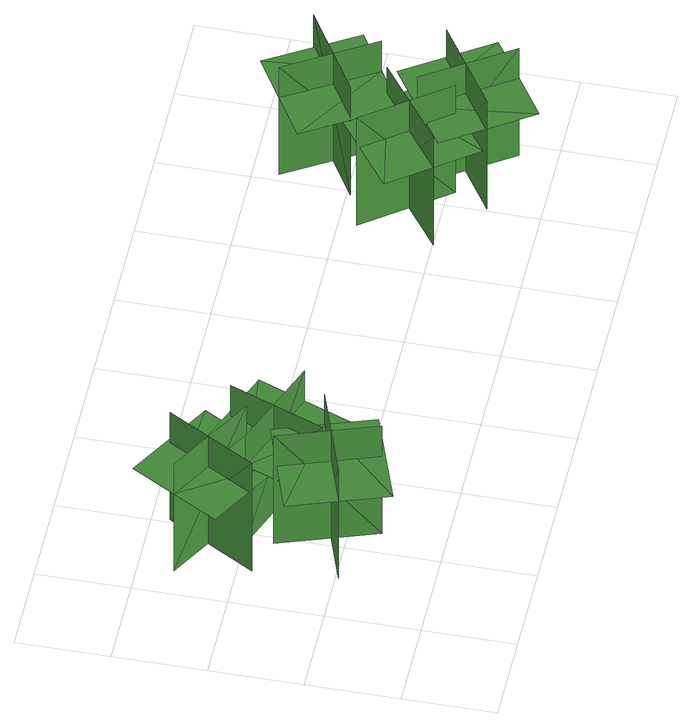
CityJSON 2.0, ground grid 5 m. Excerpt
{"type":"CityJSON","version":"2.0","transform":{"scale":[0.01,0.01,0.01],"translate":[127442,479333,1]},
"CityObjects":{
"tree1":{"type":"SolitaryVegetationObject","geometry":[{"type":"MultiSurface","lod":"1","boundaries":[[[0,1,2]],[[0,2,3]],[[4,5,6]],[[4,6,7]],[[8,9,10]],[[8,10,11]],[[8,11,12]],[[8,12,13]]]}]},
"tree2":{"type":"SolitaryVegetationObject","geometry":[{"type":"MultiSurface","lod":"1","boundaries":[[[14,15,16]],[[14,16,17]],[[18,19,20]],[[18,20,21]],[[22,23,24]],[[22,24,25]],[[22,25,26]],[[22,26,27]]]}]},
"tree3":{"type":"SolitaryVegetationObject","geometry":[{"type":"MultiSurface","lod":"1","boundaries":[[[28,29,30]],[[28,30,31]],[[32,33,34]],[[32,34,35]],[[36,37,38]],[[36,38,39]],[[36,39,40]],[[36,40,41]]]}]},
"tree4":{"type":"SolitaryVegetationObject","geometry":[{"type":"MultiSurface","lod":"1","boundaries":[[[42,43,44]],[[42,44,45]],[[46,47,48]],[[46,48,49]],[[50,51,52]],[[50,52,53]],[[50,53,54]],[[50,54,55]]]}]},
"tree5":{"type":"SolitaryVegetationObject","geometry":[{"type":"MultiSurface","lod":"1","boundaries":[[[56,57,58]],[[56,58,59]],[[60,61,62]],[[60,62,63]],[[64,65,66]],[[64,66,67]],[[64,67,68]],[[64,68,69]]]}]},
"tree6":{"type":"SolitaryVegetationObject","geometry":[{"type":"MultiSurface","lod":"1","boundaries":[[[70,71,72]],[[70,72,73]],[[74,75,76]],[[74,76,77]],[[78,79,80]],[[78,80,81]],[[78,81,82]],[[78,82,83]]]}]}
},
"vertices":[
[532,314,210],[351,837,210],[351,837,980],[532,314,980],[695,645,210],[172,464,210],[172,464,980],[695,645,980],[695,645,764],[605,906,764],[82,726,764],[172,464,764],[263,202,764],[785,383,764],
[522,1408,97],[247,928,97],[247,928,867],[522,1408,867],[166,1313,97],[646,1038,97],[646,1038,867],[166,1313,867],[166,1313,651],[28,1073,651],[508,798,651],[646,1038,651],[783,1278,651],[303,1553,651],
[759,1144,110],[560,628,110],[560,628,879],[759,1144,879],[421,997,110],[938,797,110],[938,797,879],[421,997,879],[421,997,663],[322,739,663],[838,539,663],[938,797,663],[1037,1055,663],[521,1255,663],
[3068,458,132],[2738,902,132],[2738,902,901],[3068,458,901],[3124,822,132],[2680,492,132],[2680,492,901],[3124,822,901],[3124,822,686],[2959,1045,686],[2515,714,686],[2680,492,686],[2846,270,686],[3289,601,686],
[3432,580,149],[2971,274,149],[2971,274,918],[3432,580,918],[3071,655,149],[3377,194,149],[3377,194,918],[3071,655,918],[3071,655,703],[2840,502,703],[3147,41,703],[3377,194,703],[3607,348,703],[3301,808,703],
[2917,970,161],[3389,1259,161],[3389,1259,930],[2917,970,930],[3275,882,161],[2986,1354,161],[2986,1354,930],[3275,882,930],[3275,882,714],[3511,1026,714],[3223,1498,714],[2986,1354,714],[2750,1209,714],[3039,738,714]
]}
